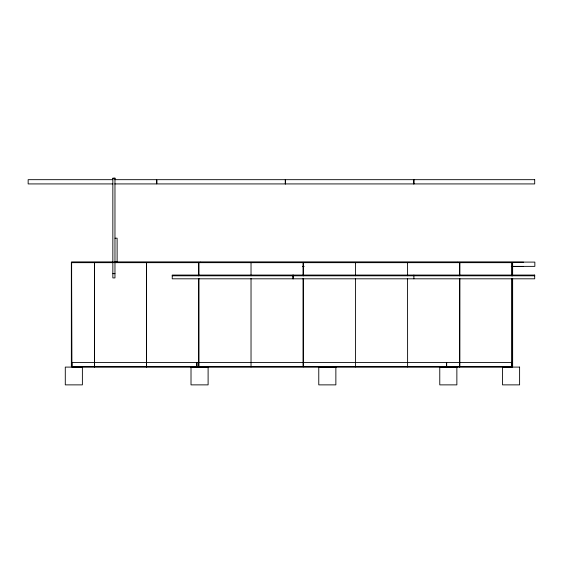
<?xml version="1.0" encoding="UTF-8"?>
<svg xmlns="http://www.w3.org/2000/svg" width="563" height="563" viewBox="0 0 563 563"><rect width="100%" height="100%" fill="white"/><g stroke="black" fill="none" stroke-linecap="round" stroke-linejoin="round"><path stroke-width="0.84" d="M112.846 178.401L114.965 178.401M112.952 179.674L28.15 179.674L28.15 183.925L112.952 183.925M114.704 179.674L156.662 179.674L156.662 183.925L114.704 183.925M115.007 238.184L117.118 238.184L117.118 262.041L115.007 262.041M200.308 262.098L71.529 262.126L71.867 366.4M200.421 262.098L457.128 262.098M457.43 262.098L534.85 262.098L534.85 266.369L511.366 266.369M113.022 262.203L71.353 262.203L71.353 366.478L71.867 366.478M114.782 262.203L523.583 262.203M112.691 262.661L71.635 262.661L71.635 366.935L198.676 366.935L198.676 278.432M114.43 262.661L198.676 262.661L198.676 275.807M302.401 266.369L304.161 266.369M511.281 266.433L523.583 266.433M112.846 273.667L114.965 273.667M172.229 275.807L534.702 275.807M511.844 362.565L196.93 362.565L196.93 366.837L511.844 366.837M512.64 275.807L512.64 262.661L512.133 262.661L512.133 275.807M512.64 278.432L512.64 366.935L512.133 366.935L512.133 278.432M512.013 362.565L512.013 366.837M511.83 275.849L511.844 262.661L303.288 262.661L303.288 275.807M511.844 278.432L511.844 366.935L303.288 366.935L303.288 278.432M511.718 362.269L511.718 362.776M446.677 362.565L446.677 366.837M446.586 362.565L446.586 366.837M413.896 179.674L413.896 183.925M413.889 275.061L413.889 278.812M413.805 179.674L413.805 183.925M407.57 262.661L407.612 275.807M407.57 278.432L407.612 366.935M355.429 262.661L355.429 275.807M355.429 278.432L355.429 366.935M303.161 275.807L303.161 262.661L198.887 262.661L198.887 275.807M303.161 278.432L303.161 366.935L198.887 366.935L198.887 278.432M293.084 275.061L293.084 278.812M293.034 275.061L293.034 278.812M285.385 179.674L285.385 183.925M285.293 179.674L285.293 183.925M251.028 262.661L251.028 275.807M251.028 278.432L251.028 366.935M94.57 262.661L94.57 366.935M94.443 262.661L94.443 366.935M114.965 178.126L112.846 178.126L112.846 277.918L114.965 277.918L114.965 178.126M534.702 179.674L156.873 179.674L156.873 183.925L534.702 183.925L534.702 179.674M534.702 275.061L172.229 275.061L172.229 278.812L534.702 278.812L534.702 275.061M196.825 362.565L71.958 362.565L71.958 366.837L196.825 366.837L196.825 362.565M82.381 367.097L65.287 367.097L65.287 384.874L82.381 384.874L82.381 367.097M208.106 367.097L191.012 367.097L191.012 384.874L208.106 384.874L208.106 367.097M335.865 367.097L318.771 367.097L318.771 384.874L335.865 384.874L335.865 367.097M456.867 367.097L439.773 367.097L439.773 384.874L456.867 384.874L456.867 367.097M519.607 367.097L502.513 367.097L502.513 384.874L519.607 384.874L519.607 367.097M459.746 275.807L459.746 262.661L459.704 275.807M459.746 366.935L459.746 278.432L459.704 366.935M146.584 366.935L146.584 262.661L146.535 366.935"/></g></svg>
